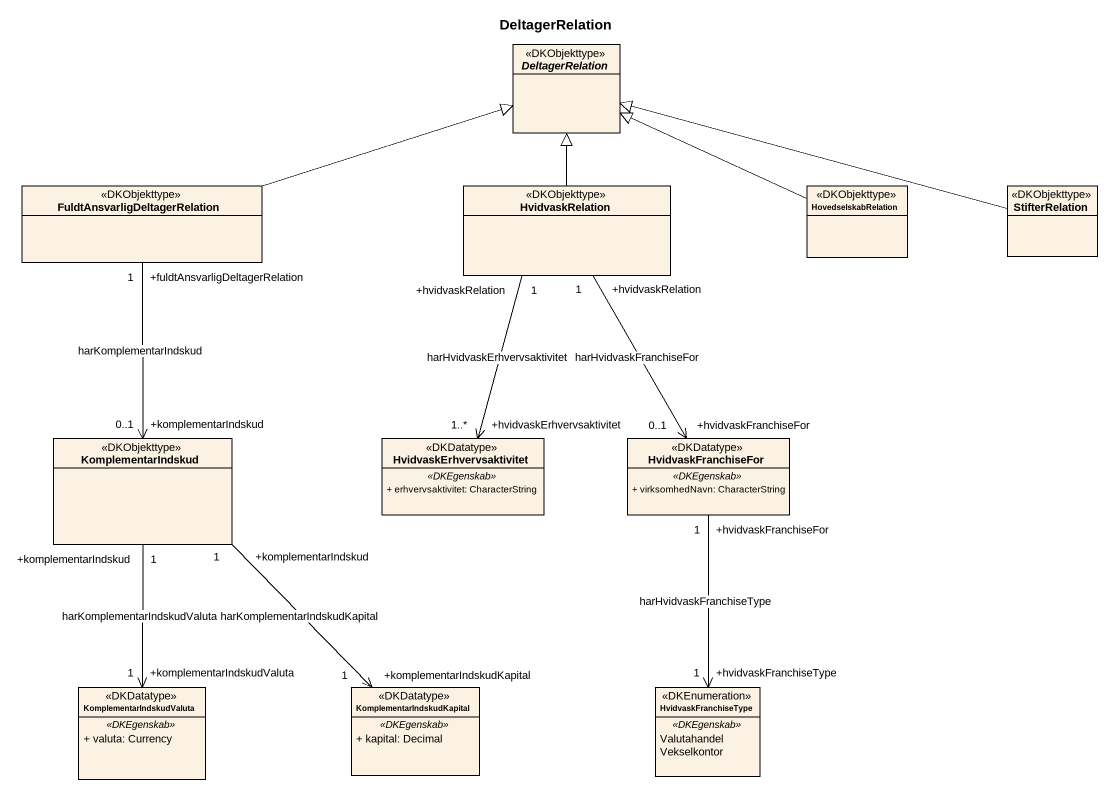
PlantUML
@startuml
title DeltagerRelation
hide circle
hide empty members
skinparam classAttributeIconSize 0
abstract class DeltagerRelation <<DKObjekttype>>
class "FuldtAnsvarligDeltagerRelation" as FuldtAnsvarligDeltagerRelati <<DKObjekttype>>
class HvidvaskRelation <<DKObjekttype>>
class HovedselskabRelation <<DKObjekttype>>
class StifterRelation <<DKObjekttype>>
class KomplementarIndskud <<DKObjekttype>>
class HvidvaskErhvervsaktivitet <<DKDatatype>> {
  .. <<DKEgenskab>> ..
  + erhvervsaktivitet: CharacterString
}
class HvidvaskFranchiseFor <<DKDatatype>> {
  .. <<DKEgenskab>> ..
  + virksomhedNavn: CharacterString
}
class KomplementarIndskudValuta <<DKDatatype>> {
  .. <<DKEgenskab>> ..
  + valuta: Currency
}
class KomplementarIndskudKapital <<DKDatatype>> {
  .. <<DKEgenskab>> ..
  + kapital: Decimal
}
enum HvidvaskFranchiseType <<DKEnumeration>> {
  .. <<DKEgenskab>> ..
  Valutahandel
  Vekselkontor
}
FuldtAnsvarligDeltagerRelati -right-|> DeltagerRelation
FuldtAnsvarligDeltagerRelati "+fuldtAnsvarligDeltagerRelation\n1" --> "+komplementarIndskud\n0..1" KomplementarIndskud : harKomplementarIndskud
HvidvaskRelation -up-|> DeltagerRelation
HvidvaskRelation "+hvidvaskRelation\n1" --> "+hvidvaskErhvervsaktivitet\n1..*" HvidvaskErhvervsaktivitet : harHvidvaskErhvervsaktivitet
HvidvaskRelation "+hvidvaskRelation\n1" --> "+hvidvaskFranchiseFor\n0..1" HvidvaskFranchiseFor : harHvidvaskFranchiseFor
HovedselskabRelation -left-|> DeltagerRelation
StifterRelation -left-|> DeltagerRelation
KomplementarIndskud "+komplementarIndskud\n1" --> "+komplementarIndskudValuta\n1" KomplementarIndskudValuta : harKomplementarIndskudValuta
KomplementarIndskud "+komplementarIndskud\n1" --> "+komplementarIndskudKapital\n1" KomplementarIndskudKapital : harKomplementarIndskudKapital
HvidvaskFranchiseFor "+hvidvaskFranchiseFor\n1" --> "+hvidvaskFranchiseType\n1" HvidvaskFranchiseType : harHvidvaskFranchiseType
@enduml
